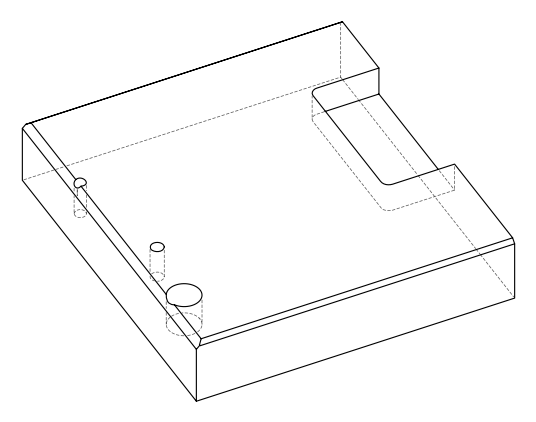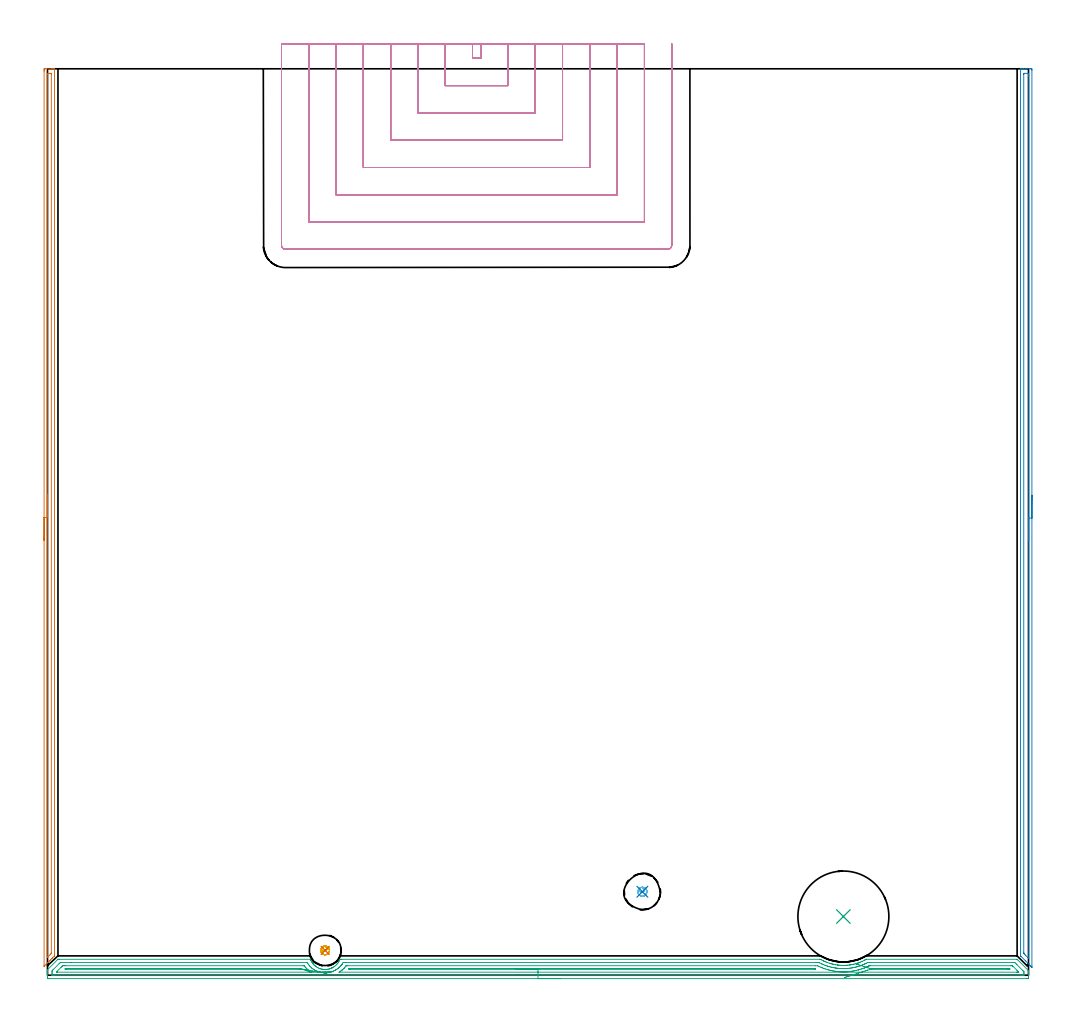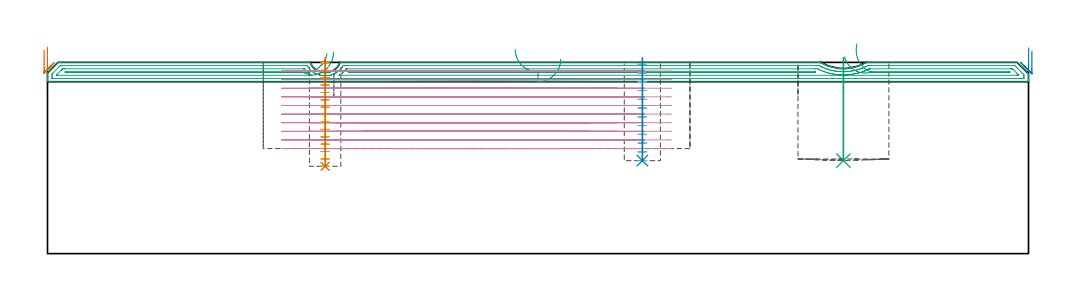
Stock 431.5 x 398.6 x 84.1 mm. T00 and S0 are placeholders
(PLAN: 9 operations, 6 tool changes, 84.4 min)
(1 AREA_MILL | FG_CHAMFER_SURFACE | UGT0205_001 | 6.46 min | 4207 mm3)
(2 AREA_MILL_1 | FG_CHAMFER_SURFACE_1 | UGT0205_001 | 6.47 min | 4981 mm3)
(3 AREA_MILL_2 | FG_CHAMFER_SURFACE_2 | UGT0205_001 | 13.79 min | 15438 mm3)
(4 MILL_SLOT | SLOT_PARTIAL_RECTANGULAR | NXT0201_012 | Follow Part, ap 4, ae 75% | 55.05 min | 619967 mm3)
(5 MILL_BLIND_HOLE_FROM_SOLID_MATERIAL | STEP1POCKET | UGT0201_128 | Spiral | 1.15 min | 6715 mm3)
(6 MILL_BLIND_HOLE_FROM_SOLID_MATERIAL_1 | STEP1POCKET_1 | NXT0201_011 | Spiral | 0.92 min | 8598 mm3)
(7 BORE_BLIND_HOLE | STEP1POCKET | UGT0332_073 | 0.19 min | 42 mm3)
(8 BORE_BLIND_HOLE_1 | STEP1POCKET_1 | UGT0332_074 | 0.18 min | 0 mm3)
(9 INDEXABLE_INSERT_DRILL_BLIND_HOLE_FROM_SOLID | STEP1POCKET_2 | NXT0302_035 | 0.18 min | 53628 mm3)
(TOOL UGT0205_001 | Chamfer Mill 20 x 3 x 45 deg. | D20 FL50 Z2)
(TOOL NXT0201_012 | ENDMILL 16mm [2P460-1600-NA 1630] | D16 FL38 Z6)
(TOOL UGT0201_128 | Carbide End Mill 10.0 | D10 FL15 Z4)
(TOOL NXT0201_011 | ENDMILL 12mm [2P460-1200-NA 1630] | D12 FL38 Z6)
(TOOL UGT0332_073 | 13.8 mm Rough Boring Bar | D13.8)
(TOOL UGT0332_074 | 15.8 mm Rough Boring Bar | D15.8)
(TOOL NXT0302_035 | Index. Insert Drill 40mm [880-D4000L40-05] | D40 PA176 FL200 Z2)
(OP 1 AREA_MILL)
G17 G21 G94 G90
T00 M6
G54
G17 G0 G90 X-1.5 Y191.25 S1061 M3
G43 Z94.1 H0
Z89.5
G94 G1 Y191.288 Z88.628 F250.
Y191.402 Z87.763
Y191.591 Z86.912
Y191.853 Z86.08
Y192.187 Z85.274
Y192.59 Z84.5
Y193.058 Z83.764
Y193.59 Z83.072
Y194.179 Z82.429
Y194.822 Z81.84
Y195.514 Z81.308
Y196.25 Z80.84
Y197.024 Z80.437
Y197.83 Z80.103
Y198.662 Z79.841
Y199.514 Z79.652
Y200.378 Z79.538
Y201.25 Z79.5
Y397.607
X-1.499 Y397.97 Z79.501
X-1.494 Y398.495 Z79.503
X-1.491 Y398.592 Z79.505
X-0.974 Y398.6 Z80.022
X1.687 Z82.682
X2.411 Z83.411
X2.67 Z83.67
X3.067 Y398.593 Z84.059
X3.097 Y398.59 Z84.088
X3.1 Y398.417 Z84.1
Y9.001
X3.101 Y8.505 Z84.081
X3.029 Y8.428 Z84.027
X2.259 Y7.659 Z83.259
X1.982 Y7.38 Z82.977
X1.285 Y6.685 Z82.285
X0.92 Y6.318 Z81.916
X0.368 Y5.768 Z81.367
X0.026 Y5.424 Z81.022
X-0.549 Y4.851 Z80.45
X-1.317 Y4.083 Z79.681
X-1.417 Y3.986 Z79.581
X-1.492 Y3.916 Z79.506
X-1.498 Y4.042 Z79.502
X-1.499 Y4.083 Z79.501
X-1.5 Y201.25 Z79.5
X-0.086 Z80.914
X-0.085 Y396.405 Z80.915
X-0.083 Y396.517 Z80.917
X-0.081 Y396.571 Z80.919
X-0.079 Y396.59 Z80.921
X-0.029 Y396.592 Z80.971
X0.387 Y396.599 Z81.387
X0.8 Y396.6 Z81.8
X1.273 Z82.273
X1.542 Y396.596 Z82.542
X1.661 Y396.592 Z82.661
X1.679 Y396.59 Z82.679
X1.681 Y396.571 Z82.681
X1.684 Y396.517 Z82.684
X1.685 Y396.405 Z82.685
X1.686 Y396.183 Z82.686
Y9.896
X1.683 Y9.672 Z82.683
X1.679 Y9.561 Z82.679
X1.677 Y9.538 Z82.677
X1.661 Y9.518 Z82.661
X1.627 Y9.48 Z82.627
X1.42 Y9.27 Z82.42
X1.151 Y9.001 Z82.151
X0.084 Y7.935 Z81.084
X-0.023 Y7.833 Z80.977
X-0.057 Y7.804 Z80.943
X-0.079 Y7.79 Z80.921
X-0.081 Y7.885 Z80.919
X-0.086 Y8.105 Z80.914
Y201.25
Y202.122 Z80.952
Y202.986 Z81.066
Y203.838 Z81.255
Y204.67 Z81.517
Y205.476 Z81.851
Y206.25 Z82.254
Y206.986 Z82.723
Y207.678 Z83.254
Y208.321 Z83.843
Y208.91 Z84.486
Y209.442 Z85.178
Y209.91 Z85.914
Y210.313 Z86.688
Y210.647 Z87.494
Y210.909 Z88.326
Y211.098 Z89.178
Y211.212 Z90.043
Y211.25 Z90.914
G0 Z94.1
M5
M2
(OP 2 AREA_MILL_1)
G17 G21 G94 G90
T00 M6
G54
G17 G0 G90 X432.9 Y211.05 S1061 M3
G43 Z94.1 H0
Z89.1
G94 G1 Y211.012 Z88.228 F250.
Y210.898 Z87.363
Y210.709 Z86.512
Y210.447 Z85.68
Y210.113 Z84.874
Y209.71 Z84.1
Y209.242 Z83.364
Y208.71 Z82.672
Y208.121 Z82.029
Y207.478 Z81.44
Y206.786 Z80.908
Y206.05 Z80.44
Y205.276 Z80.037
Y204.47 Z79.703
Y203.638 Z79.441
Y202.787 Z79.252
Y201.922 Z79.138
Y201.05 Z79.1
Y3.634
X432.899 Y3.6 Z79.099
X432.893 Y3.508 Z79.096
X432.88 Y3.515 Z79.109
X432.731 Y3.668 Z79.267
X432.58 Y3.818 Z79.415
X432.437 Y3.962 Z79.561
X432.284 Y4.115 Z79.714
X432.144 Y4.254 Z79.852
X430.051 Y6.348 Z81.947
X428.104 Y8.296 Z83.896
X427.935 Y8.467 Z84.061
X427.904 Y8.506 Z84.09
X427.9 Y8.581 Z84.1
Y398.432
X427.902 Y398.59 Z84.088
X428.018 Y398.596 Z83.974
X428.141 Y398.6 Z83.858
X428.434 Z83.565
X429.092 Z82.903
X430.293 Z81.704
X430.836 Z81.158
X432.309 Z79.687
X432.58 Y398.596 Z79.416
X432.893 Y398.59 Z79.103
X432.897 Y398.309 Z79.101
X432.899 Y397.985
X432.9 Y201.05 Z79.1
X431.486 Z80.514
Y7.915
X431.485 Y7.688 Z80.515
X431.482 Y7.5 Z80.518
X431.479 Y7.407 Z80.521
X431.476 Y7.386 Z80.524
X431.449 Y7.411 Z80.551
X431.164 Y7.688 Z80.836
X429.964 Y8.886 Z82.036
X429.378 Y9.474 Z82.622
X429.338 Y9.519 Z82.662
X429.321 Y9.542 Z82.679
X429.319 Y9.558 Z82.681
X429.316 Y9.64 Z82.684
X429.315 Y9.807 Z82.685
X429.314 Y10.139 Z82.686
X429.315 Y396.199 Z82.685
X429.317 Y396.531 Z82.683
X429.319 Y396.572 Z82.681
X429.32 Y396.585 Z82.68
X429.338 Y396.59 Z82.662
X429.442 Y396.596 Z82.558
X429.573 Y396.599 Z82.427
X430.836 Y396.6 Z81.164
X431.318 Y396.598 Z80.682
X431.447 Y396.593 Z80.553
X431.471 Y396.591 Z80.529
X431.479 Y396.548 Z80.521
X431.482 Y396.43 Z80.518
X431.484 Y396.199 Z80.516
X431.486 Y395.533 Z80.514
Y395.306
Y201.05
Y200.178 Z80.552
Y199.314 Z80.666
Y198.462 Z80.855
Y197.63 Z81.117
Y196.824 Z81.451
Y196.05 Z81.854
Y195.314 Z82.323
Y194.622 Z82.854
Y193.979 Z83.443
Y193.39 Z84.086
Y192.859 Z84.778
Y192.39 Z85.514
Y191.987 Z86.288
Y191.653 Z87.094
Y191.391 Z87.926
Y191.202 Z88.778
Y191.088 Z89.643
Y191.05 Z90.514
G0 Z94.1
M5
M2
(OP 3 AREA_MILL_2)
G17 G21 G94 G90
T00 M6
G54
G17 G0 G90 X225.7 Y-1.5 S1061 M3
G43 Z94.1 H0
Z85.6
G94 G1 X225.662 Z84.728 F250.
X225.548 Z83.864
X225.359 Z83.012
X225.097 Z82.18
X224.763 Z81.374
X224.36 Z80.6
X223.892 Z79.864
X223.36 Z79.172
X222.771 Z78.529
X222.128 Z77.94
X221.436 Z77.408
X220.7 Z76.94
X219.926 Z76.537
X219.12 Z76.203
X218.288 Z75.941
X217.437 Z75.752
X216.572 Z75.638
X215.7 Z75.6
X0.631
X0.302 Y-1.497 Z75.601
X0.01 Y-1.493 Z75.603
X0. Y-1.176 Z75.919
Y-0.919 Z76.177
Y-0.303 Z76.791
Y0.211 Z77.307
Y0.569 Z77.665
Y1.083 Z78.179
Y1.441 Z78.536
Y2.213 Z79.311
Y2.263 Z79.361
X0.001 Y2.314 Z79.411
X0.004 Y2.394 Z79.489
X0.035 Y2.436 Z79.533
X4.583 Y6.983 Z84.083
X4.605 Y6.993 Z84.093
X4.628 Y6.999 Z84.099
X5.102 Y7. Z84.1
X115.543
X115.623 Y6.996 Z84.089
X115.66 Y6.926 Z84.021
X115.668 Y6.909 Z84.005
X115.773 Y6.67 Z83.77
X115.84 Y6.516 Z83.616
X115.974 Y6.239 Z83.339
X116.034 Y6.117 Z83.216
X116.082 Y6.032 Z83.132
X116.226 Y5.803 Z82.902
X116.367 Y5.58 Z82.678
X116.586 Y5.27 Z82.368
X116.677 Y5.142 Z82.24
X116.799 Y4.987 Z82.087
X116.848 Y4.931 Z82.03
X116.928 Y4.838 Z81.937
X117.117 Y4.64 Z81.739
X117.214 Y4.539 Z81.638
X117.412 Y4.349 Z81.448
X117.515 Y4.25 Z81.349
X117.743 Y4.059 Z81.158
X117.822 Y3.992 Z81.092
X118.263 Y3.679 Z80.779
X118.716 Y3.39 Z80.488
X118.768 Y3.36 Z80.458
X119.185 Y3.156 Z80.256
X119.567 Y2.994 Z80.09
X119.609 Y2.975 Z80.072
X119.737 Y2.93 Z80.029
X119.839 Y2.895 Z79.993
X120.014 Y2.837 Z79.93
X120.054 Y2.823 Z79.917
X120.503 Y2.698 Z79.793
X120.826 Y2.632 Z79.73
X120.949 Y2.606 Z79.705
X121.114 Y2.584 Z79.682
X121.247 Y2.567 Z79.663
X121.356 Y2.554 Z79.646
X121.397 Y2.548 Z79.641
X121.832 Y2.515 Z79.611
X121.844 Z79.609
X121.872 Z79.607
X121.933 Y2.516 Z79.606
X122.003 Y2.515 Z79.605
X122.084 Z79.602
X122.25 Y2.513 Z79.604
X122.291 Y2.512 Z79.606
X122.453 Y2.52 Z79.619
X122.738 Y2.539 Z79.637
X123.144 Y2.592 Z79.688
X123.185 Y2.596 Z79.694
X123.633 Y2.682 Z79.781
X124.038 Y2.789 Z79.886
X124.079 Y2.799 Z79.896
X124.36 Y2.895 Z79.993
X124.486 Y2.94 Z80.034
X124.529 Y2.954 Z80.049
X124.654 Y3.005 Z80.102
X124.933 Y3.121 Z80.217
X124.973 Y3.137 Z80.234
X125.073 Y3.186 Z80.283
X125.208 Y3.253 Z80.349
X125.409 Y3.351 Z80.451
X125.426 Y3.359 Z80.459
X125.866 Y3.627 Z80.727
X126.284 Y3.929 Z81.025
X126.688 Y4.251 Z81.349
X126.76 Y4.316 Z81.415
X127.154 Y4.719 Z81.815
X127.168 Y4.735 Z81.832
X127.285 Y4.868 Z81.968
X127.522 Y5.142 Z82.24
X127.654 Y5.309 Z82.408
X127.893 Y5.666 Z82.765
X128.112 Y6.032 Z83.132
X128.237 Y6.277 Z83.377
X128.338 Y6.474 Z83.573
X128.387 Y6.586 Z83.684
X128.427 Y6.676 Z83.771
X128.51 Y6.86 Z83.96
X128.548 Y6.947 Z84.046
X128.576 Y6.993 Z84.092
X129.404 Y7. Z84.1
X339.555
X339.966 Y6.994 Z84.092
X340.06 Y6.948 Z84.045
X340.254 Y6.84 Z83.939
X340.394 Y6.763 Z83.86
X341.045 Y6.431 Z83.527
X341.133 Y6.385 Z83.484
X341.262 Y6.319 Z83.418
X341.288 Y6.306 Z83.404
X341.343 Y6.281 Z83.377
X341.864 Y6.033 Z83.132
X341.931 Y6.003 Z83.102
X342.022 Y5.962 Z83.061
X342.182 Y5.896 Z82.992
X342.724 Y5.685 Z82.784
X343.076 Y5.549 Z82.647
X343.97 Y5.236 Z82.336
X344.268 Y5.141 Z82.241
X344.32 Y5.126 Z82.226
X344.565 Y5.056 Z82.155
X344.863 Y4.978 Z82.073
X345.223 Y4.893 Z81.99
X345.368 Y4.861 Z81.953
X345.533 Y4.822 Z81.914
X345.757 Y4.769 Z81.861
X346.651 Y4.595 Z81.691
X347.473 Y4.472 Z81.569
X347.545 Y4.462 Z81.558
X347.603 Y4.457 Z81.551
X348.026 Y4.414 Z81.509
X348.439 Y4.374 Z81.466
X349.333 Y4.32 Z81.411
X349.392 Y4.319 Z81.409
X349.543 Y4.315 Z81.406
X349.78 Y4.307 Z81.403
X350.227 Y4.306 Z81.404
X350.483 Y4.312 Z81.407
X350.674 Y4.316 Z81.413
X350.964 Y4.331 Z81.426
X351.121 Y4.339 Z81.433
X351.18 Y4.345 Z81.437
X351.498 Y4.37 Z81.466
X352.015 Y4.414 Z81.508
X352.791 Y4.51 Z81.607
X352.908 Y4.526 Z81.62
X352.969 Y4.537 Z81.629
X353.684 Y4.655 Z81.753
X353.802 Y4.675 Z81.772
X353.863 Y4.689 Z81.785
X354.299 Y4.784 Z81.882
X354.696 Y4.872 Z81.968
X355.59 Y5.1 Z82.199
X355.652 Y5.118 Z82.217
X355.732 Y5.142 Z82.24
X356.28 Y5.324 Z82.421
X356.484 Y5.393 Z82.487
X356.546 Y5.416 Z82.509
X356.711 Y5.475 Z82.573
X356.814 Y5.513 Z82.611
X356.993 Y5.581 Z82.674
X357.231 Y5.667 Z82.764
X357.378 Y5.722 Z82.818
X358.135 Y6.032 Z83.132
X358.272 Y6.096 Z83.193
X359.165 Y6.534 Z83.632
X359.465 Y6.693 Z83.792
X359.599 Y6.766 Z83.861
X359.899 Y6.925 Z84.021
X359.961 Y6.959 Z84.056
X360.039 Y6.996 Z84.089
X360.123 Y7. Z84.1
X426.298
X426.394 Y6.996 Z84.089
X426.445 Y6.953 Z84.049
X426.669 Y6.731 Z83.83
X431.216 Y2.185 Z79.282
X431.353 Y2.047 Z79.145
X431.39 Y1.999 Z79.096
X431.4 Y1.956 Z79.054
Y1.917 Z79.016
Y1.285 Z78.385
Y0.569 Z77.664
Y-0.662 Z76.435
X431.394 Y-1.176 Z75.919
X431.39 Y-1.493 Z75.603
X431.098 Y-1.497 Z75.601
X430.769 Y-1.5 Z75.6
X215.7
Y-0.086 Z77.014
X3.09
X2.419 Y-0.084 Z77.016
X2.193 Y-0.083 Z77.017
X2.061 Y-0.079 Z77.021
X2.009 Y-0.072 Z77.028
X2.007 Y-0.043 Z77.057
X2.002 Y0.104 Z77.204
X2. Y0.569 Z77.669
Y0.978 Z78.078
X2.003 Y1.441 Z78.541
X2.009 Y1.842 Z78.942
X2.019 Y1.957 Z79.057
X2.382 Y2.332 Z79.432
X5.102 Y5.052 Z82.152
X5.488 Y5.427 Z82.527
X5.665 Y5.579 Z82.679
X5.996 Y5.583 Z82.683
X6.22 Y5.585 Z82.685
X10.432 Y5.586 Z82.686
X114.034 Y5.585 Z82.685
X114.118 Y5.583 Z82.683
X114.158 Y5.581 Z82.681
X114.174 Y5.578 Z82.678
X114.202 Y5.545 Z82.645
X114.6 Y4.931 Z82.031
X115.096 Y4.259 Z81.359
X115.27 Y4.059 Z81.159
X115.619 Y3.697 Z80.797
X115.99 Y3.346 Z80.446
X116.176 Y3.186 Z80.286
X116.378 Y3.024 Z80.124
X116.575 Y2.882 Z79.982
X116.884 Y2.664 Z79.764
X117.431 Y2.314 Z79.414
X117.779 Y2.132 Z79.232
X118.151 Y1.951 Z79.051
X118.673 Y1.732 Z78.832
X119.548 Y1.441 Z78.541
X119.567 Y1.436 Z78.536
X119.575 Y1.434 Z78.534
X119.858 Y1.364 Z78.464
X120.084 Y1.317 Z78.417
X120.461 Y1.242 Z78.342
X120.705 Y1.204 Z78.304
X121.059 Y1.158 Z78.258
X121.356 Y1.133 Z78.233
X121.697 Y1.108 Z78.208
X122.25 Y1.102 Z78.202
X122.584 Y1.115 Z78.215
X123.144 Y1.16 Z78.26
X123.4 Y1.192 Z78.292
X123.698 Y1.235 Z78.335
X124.038 Y1.299 Z78.399
X124.159 Y1.324 Z78.424
X124.653 Y1.441 Z78.541
X124.872 Y1.501 Z78.601
X124.898 Y1.509 Z78.609
X124.933 Y1.52 Z78.62
X125.527 Y1.734 Z78.834
X125.827 Y1.859 Z78.959
X126.149 Y2. Z79.1
X126.721 Y2.284 Z79.384
X126.741 Y2.294 Z79.394
X126.773 Y2.314 Z79.414
X127.283 Y2.638 Z79.738
X127.616 Y2.874 Z79.974
X127.796 Y3.011 Z80.111
X128.017 Y3.186 Z80.286
X128.283 Y3.408 Z80.508
X128.51 Y3.625 Z80.725
X128.725 Y3.849 Z80.949
X128.918 Y4.059 Z81.159
X129.141 Y4.315 Z81.415
X129.404 Y4.634 Z81.734
X129.528 Y4.81 Z81.91
X129.608 Y4.931 Z82.031
X130.015 Y5.573 Z82.673
X130.048 Y5.579 Z82.679
X130.131 Y5.582 Z82.682
X130.298 Y5.584 Z82.684
X130.522 Y5.585 Z82.685
X131.193 Y5.586 Z82.686
X337.989
X338.661 Y5.585 Z82.685
X338.886 Y5.583 Z82.683
X339.218 Y5.579 Z82.679
X339.305 Y5.565 Z82.665
X339.4 Y5.52 Z82.62
X339.555 Y5.445 Z82.545
X340.309 Y5.067 Z82.167
X340.485 Y4.984 Z82.084
X340.601 Y4.931 Z82.031
X341.343 Y4.615 Z81.715
X341.892 Y4.396 Z81.496
X342.238 Y4.266 Z81.366
X342.327 Y4.233 Z81.333
X342.826 Y4.059 Z81.159
X343.132 Y3.956 Z81.056
X343.29 Y3.905 Z81.005
X344.026 Y3.695 Z80.795
X344.53 Y3.567 Z80.667
X344.92 Y3.475 Z80.575
X345.053 Y3.445 Z80.545
X345.756 Y3.301 Z80.401
X345.815 Y3.29 Z80.39
X346.397 Y3.186 Z80.286
X346.709 Y3.14 Z80.24
X346.765 Y3.131 Z80.231
X347.22 Y3.072 Z80.172
X347.603 Y3.029 Z80.129
X347.783 Y3.011 Z80.111
X348.497 Y2.954 Z80.054
X348.753 Y2.936 Z80.036
X349.392 Y2.906 Z80.006
X349.686 Y2.899 Z79.999
X350.286 Y2.898 Z79.998
X350.575 Y2.904 Z80.004
X351.18 Y2.929 Z80.029
X351.428 Y2.944 Z80.044
X352.075 Y2.996 Z80.096
X352.252 Y3.013 Z80.113
X352.969 Y3.096 Z80.196
X353.05 Y3.107 Z80.207
X353.601 Y3.186 Z80.286
X353.888 Y3.235 Z80.335
X354.308 Y3.313 Z80.413
X354.656 Y3.383 Z80.483
X354.757 Y3.405 Z80.505
X355.3 Y3.529 Z80.629
X355.652 Y3.616 Z80.716
X356.009 Y3.71 Z80.81
X356.546 Y3.857 Z80.957
X356.703 Y3.905 Z81.005
X357.177 Y4.059 Z81.159
X357.401 Y4.135 Z81.235
X357.44 Y4.148 Z81.248
X358.02 Y4.365 Z81.465
X358.334 Y4.485 Z81.585
X358.658 Y4.615 Z81.715
X359.229 Y4.851 Z81.951
X359.285 Y4.876 Z81.976
X359.405 Y4.931 Z82.031
X359.883 Y5.165 Z82.265
X360.123 Y5.284 Z82.384
X360.691 Y5.566 Z82.666
X361.017 Y5.579 Z82.679
X361.244 Y5.582 Z82.682
X361.911 Y5.585 Z82.685
X362.134 Y5.586 Z82.686
X425.068 Y5.585 Z82.685
X425.236 Y5.584 Z82.684
X425.319 Y5.581 Z82.681
X425.357 Y5.579 Z82.679
X425.404 Y5.539 Z82.639
X426.018 Y4.931 Z82.031
X426.298 Y4.652 Z81.752
X428.981 Y1.968 Z79.068
X429.243 Y1.7 Z78.8
X429.37 Y1.569 Z78.669
X429.39 Y1.441 Z78.541
X429.397 Y1.035 Z78.135
X429.399 Y0.569 Z77.669
Y0.161 Z77.261
X429.394 Y0.024 Z77.124
X429.39 Y-0.078 Z77.022
X429.316 Y-0.08 Z77.02
X428.981 Y-0.084 Z77.016
X428.757 Y-0.085 Z77.015
X428.087 Y-0.086 Z77.014
X215.7
Y1.328 Z78.428
X128.394 Y1.329 Z78.429
X128.317 Y1.331 Z78.431
X128.257 Y1.335 Z78.435
X128.247 Y1.337 Z78.437
X128.286 Y1.364 Z78.464
X128.402 Y1.441 Z78.541
X128.467 Y1.483 Z78.583
X128.51 Y1.512 Z78.612
X128.988 Y1.847 Z78.947
X129.404 Y2.156 Z79.256
X129.493 Y2.227 Z79.327
X129.597 Y2.314 Z79.414
X129.965 Y2.639 Z79.739
X130.298 Y2.964 Z80.064
X130.408 Y3.079 Z80.179
X130.506 Y3.186 Z80.286
X130.821 Y3.548 Z80.648
X131.193 Y3.994 Z81.094
X131.313 Y4.149 Z81.249
X131.349 Y4.165 Z81.265
X131.47 Y4.168 Z81.268
X131.624 Y4.17 Z81.27
X131.855 Y4.171 Z81.271
X131.971
X337.651
X337.766
X338.552 Y4.164 Z81.264
X338.661 Y4.153 Z81.253
X338.862 Y4.059 Z81.159
X339.555 Y3.732 Z80.832
X340.169 Y3.459 Z80.559
X340.449 Y3.346 Z80.446
X340.853 Y3.186 Z80.286
X341.343 Y3.004 Z80.104
X341.64 Y2.897 Z79.997
X342.238 Y2.694 Z79.794
X342.976 Y2.466 Z79.566
X343.132 Y2.422 Z79.522
X343.531 Y2.314 Z79.414
X344.026 Y2.194 Z79.294
X344.188 Y2.156 Z79.256
X344.92 Y2.004 Z79.104
X345.32 Y1.924 Z79.024
X345.815 Y1.838 Z78.938
X346.397 Y1.745 Z78.845
X346.709 Y1.702 Z78.802
X347.421 Y1.62 Z78.72
X347.603 Y1.602 Z78.702
X348.401 Y1.536 Z78.636
X348.497 Y1.53 Z78.63
X349.345 Y1.487 Z78.587
X350.286 Y1.479 Z78.579
X351.116 Y1.504 Z78.604
X351.18 Y1.508 Z78.608
X351.952 Y1.561 Z78.661
X352.075 Y1.571 Z78.671
X352.765 Y1.64 Z78.74
X352.969 Y1.663 Z78.763
X353.556 Y1.741 Z78.841
X353.863 Y1.786 Z78.886
X354.327 Y1.861 Z78.961
X354.757 Y1.935 Z79.035
X355.079 Y2. Z79.1
X355.652 Y2.122 Z79.222
X355.811 Y2.158 Z79.258
X356.459 Y2.314 Z79.414
X356.528 Y2.331 Z79.431
X356.546 Y2.336 Z79.436
X357.223 Y2.526 Z79.626
X357.44 Y2.591 Z79.691
X357.897 Y2.741 Z79.841
X358.334 Y2.888 Z79.988
X358.558 Y2.968 Z80.068
X359.158 Y3.186 Z80.286
X359.209 Y3.205 Z80.305
X359.229 Y3.213 Z80.313
X359.837 Y3.465 Z80.565
X360.123 Y3.586 Z80.686
X360.456 Y3.734 Z80.834
X361.017 Y3.999 Z81.099
X361.14 Y4.059 Z81.159
X361.295 Y4.13 Z81.23
X361.35 Y4.155 Z81.255
X361.449 Y4.164 Z81.264
X361.68 Y4.169 Z81.269
X361.796 Y4.171 Z81.271
X423.615
X423.731 Y4.17 Z81.27
X423.962 Y4.164 Z81.264
X424.336 Y4.153 Z81.253
X424.438 Y4.059 Z81.159
X424.509 Y3.99 Z81.09
X426.298 Y2.203 Z79.303
X427.051 Y1.441 Z78.541
X427.147 Y1.342 Z78.442
X426.761 Y1.334 Z78.434
X426.53 Y1.33 Z78.43
X426.414 Y1.329 Z78.429
X426.298 Y1.328 Z78.428
X215.7
Y2.743 Z79.843
X132.981
X132.54 Y2.745 Z79.845
X132.528 Y2.746 Z79.846
X132.519 Y2.749 Z79.849
X132.533 Y2.751 Z79.851
X132.966 Y2.757 Z79.857
X132.981
X337.312
X337.751 Y2.756 Z79.856
X337.766 Y2.755 Z79.855
X337.808 Y2.749 Z79.849
X337.781 Y2.745 Z79.845
X337.766 Y2.744 Z79.844
X337.327 Y2.743 Z79.843
X215.7
X214.828 Z79.881
X213.964 Z79.995
X213.112 Z80.183
X212.28 Z80.446
X211.474 Z80.78
X210.7 Z81.182
X209.964 Z81.651
X209.272 Z82.182
X208.629 Z82.772
X208.04 Z83.415
X207.509 Z84.107
X207.04 Z84.843
X206.637 Z85.616
X206.303 Z86.422
X206.041 Z87.254
X205.852 Z88.106
X205.738 Z88.971
X205.7 Z89.843
G0 Z94.1
X350.448 Y-1.046
Z86.507
G1 X350.724 Y-0.958 Z85.684
X351.068 Y-0.848 Z84.89
X351.476 Y-0.718 Z84.13
X351.946 Y-0.568 Z83.41
X352.473 Y-0.399 Z82.736
X353.055 Y-0.213 Z82.113
X353.686 Y-0.012 Z81.546
X354.362 Y0.204 Z81.038
X355.078 Y0.433 Z80.594
X355.827 Y0.672 Z80.217
X356.605 Y0.92 Z79.911
X357.406 Y1.176 Z79.677
X358.223 Y1.437 Z79.516
X359.05 Y1.701 Z79.432
X359.881 Y1.967 Z79.423
X360.709 Y2.231 Z79.49
X361.529 Y2.493 Z79.633
X362.334 Y2.75 Z79.85
X362.352 Y2.756 Z79.856
X363.245 Y2.757 Z79.857
X422.706
X423.162 Y2.756 Z79.856
X423.175 Y2.754 Z79.854
X423.181 Y2.75 Z79.85
X423.173 Y2.745 Z79.845
X423.161 Y2.744 Z79.844
X422.721 Y2.743 Z79.843
X422.281
X362.366
X362.351 Y2.744 Z79.844
X362.334 Y2.75 Z79.85
X361.552 Y3.003 Z80.143
X360.798 Y3.247 Z80.506
X360.076 Y3.481 Z80.938
X359.393 Y3.702 Z81.433
X358.754 Y3.909 Z81.99
X358.163 Y4.101 Z82.603
X357.626 Y4.275 Z83.267
X357.145 Y4.43 Z83.978
X356.725 Y4.566 Z84.731
X356.37 Y4.681 Z85.519
X356.081 Y4.775 Z86.337
X355.861 Y4.846 Z87.178
X355.711 Y4.895 Z88.036
X355.634 Y4.92 Z88.905
X355.628 Y4.922 Z89.777
X355.695 Y4.9 Z90.647
X355.834 Y4.855 Z91.507
X356.043 Y4.787 Z92.351
G0 Z94.1
X125.714 Y1.559
Z88.661
G1 X125.695 Y1.558 Z87.789
X125.601 Y1.556 Z86.922
X125.431 Y1.553 Z86.066
X125.187 Y1.547 Z85.229
X124.871 Y1.54 Z84.415
X124.486 Y1.532 Z83.633
X124.033 Y1.522 Z82.887
X123.518 Y1.51 Z82.183
X122.943 Y1.497 Z81.527
X122.313 Y1.483 Z80.924
X121.633 Y1.468 Z80.377
X120.908 Y1.452 Z79.892
X120.144 Y1.435 Z79.472
X119.345 Y1.418 Z79.121
X118.52 Y1.399 Z78.84
X117.673 Y1.381 Z78.633
X116.811 Y1.361 Z78.5
X115.94 Y1.342 Z78.442
X115.559 Y1.334 Z78.434
X115.328 Y1.33 Z78.43
X115.211 Y1.329 Z78.429
X115.096
X4.323
X4.208 Y1.33 Z78.43
X4.092 Y1.333 Z78.433
X4.023 Y1.335 Z78.435
X4.01 Y1.375 Z78.475
X4.009 Y1.441 Z78.541
X4.01 Y1.49 Z78.59
X4.037 Y1.526 Z78.626
X4.075 Y1.57 Z78.67
X4.208 Y1.708 Z78.808
X5.996 Y3.497 Z80.597
X6.281 Y3.78 Z80.88
X6.565 Y4.059 Z81.159
X6.672 Y4.161 Z81.261
X6.78 Y4.167 Z81.267
X6.891 Y4.169 Z81.269
X7.669 Y4.171 Z81.271
X7.785
X112.413
X112.529 Y4.17 Z81.27
X112.76 Y4.165 Z81.265
X112.891 Y4.16 Z81.26
X112.919 Y4.127 Z81.227
X112.974 Y4.059 Z81.159
X113.307 Y3.626 Z80.726
X113.691 Y3.186 Z80.286
X114.202 Y2.676 Z79.776
X114.604 Y2.314 Z79.414
X114.872 Y2.093 Z79.193
X115.096 Y1.929 Z79.029
X115.94 Y1.342 Z78.442
X111.553 Y2.749 Z79.849
X111.533 Y2.745 Z79.845
X111.519 Y2.744 Z79.844
X111.079 Y2.743 Z79.843
X110.64
X8.239
X7.8 Y2.745 Z79.845
X7.785 Y2.746 Z79.846
X7.764 Y2.752 Z79.852
X7.771 Y2.754 Z79.854
X7.785 Y2.755 Z79.855
X8.224 Y2.757 Z79.857
X111.064
X111.504 Y2.756 Z79.856
X111.519 Y2.755 Z79.855
X111.553 Y2.749 Z79.849
X112.405 Y2.599 Z79.738
X113.264 Y2.448 Z79.703
X114.122 Y2.298 Z79.743
X114.974 Y2.148 Z79.86
X115.812 Y2.001 Z80.052
X116.631 Y1.857 Z80.317
X117.423 Y1.718 Z80.653
X118.184 Y1.584 Z81.058
X118.907 Y1.457 Z81.529
X119.587 Y1.338 Z82.063
X120.219 Y1.227 Z82.654
X120.797 Y1.125 Z83.299
X121.318 Y1.033 Z83.993
X121.778 Y0.953 Z84.73
X122.172 Y0.884 Z85.505
X122.498 Y0.826 Z86.313
X122.754 Y0.781 Z87.145
X122.937 Y0.749 Z87.998
G0 Z94.1
M5
M2
(OP 4 MILL_SLOT)
G17 G21 G94 G90
T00 M6
G54
G17 G0 G90 X186.9 Y409.6 S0 M3
G43 Z94.1 H1
Z80.31
G94 G1 Y406.6 F250.
Y403.2 F500.
X190.5
Y406.6
Y409.6 F250.
X174.9
Y406.6
Y391.2 F500.
X202.5
Y406.6
Y409.6 F250.
X162.9
Y406.6
Y379.2 F500.
X214.5
Y406.6
Y409.6 F250.
X150.9
Y406.6
Y367.2 F500.
X226.5
Y406.6
Y409.6 F250.
X138.9
Y406.6
Y355.2 F500.
X238.5
Y406.6
Y409.6 F250.
X126.9
Y406.6
Y343.2 F500.
X250.5
Y406.6
Y409.6 F250.
X114.9
Y406.6
Y331.2 F500.
X262.5
Y406.6
Y409.6 F250.
X102.9
Y406.6
Y321. F500.
G3 X104.7 Y319.2 R1.8
G1 X272.7
G3 X274.5 Y321. R1.8
G1 Y406.6
Y409.6 F250.
G0 X186.9 Z76.52
G1 Y406.6
Y403.2 F500.
X190.5
Y406.6
Y409.6 F250.
X174.9
Y406.6
Y391.2 F500.
X202.5
Y406.6
Y409.6 F250.
X162.9
Y406.6
Y379.2 F500.
X214.5
Y406.6
Y409.6 F250.
X150.9
Y406.6
Y367.2 F500.
X226.5
Y406.6
Y409.6 F250.
X138.9
Y406.6
Y355.2 F500.
X238.5
Y406.6
Y409.6 F250.
X126.9
Y406.6
Y343.2 F500.
X250.5
Y406.6
Y409.6 F250.
X114.9
Y406.6
Y331.2 F500.
X262.5
Y406.6
Y409.6 F250.
X102.9
Y406.6
Y321. F500.
G3 X104.7 Y319.2 R1.8
G1 X272.7
G3 X274.5 Y321. R1.8
G1 Y406.6
Y409.6 F250.
G0 X186.9 Z72.73
G1 Y406.6
Y403.2 F500.
X190.5
Y406.6
Y409.6 F250.
X174.9
Y406.6
Y391.2 F500.
X202.5
Y406.6
Y409.6 F250.
X162.9
Y406.6
Y379.2 F500.
X214.5
Y406.6
Y409.6 F250.
X150.9
Y406.6
Y367.2 F500.
X226.5
Y406.6
Y409.6 F250.
X138.9
Y406.6
Y355.2 F500.
X238.5
Y406.6
Y409.6 F250.
X126.9
Y406.6
Y343.2 F500.
X250.5
Y406.6
Y409.6 F250.
X114.9
Y406.6
Y331.2 F500.
X262.5
Y406.6
Y409.6 F250.
X102.9
Y406.6
Y321. F500.
G3 X104.7 Y319.2 R1.8
G1 X272.7
G3 X274.5 Y321. R1.8
G1 Y406.6
Y409.6 F250.
G0 X186.9 Z68.94
G1 Y406.6
Y403.2 F500.
X190.5
Y406.6
Y409.6 F250.
X174.9
Y406.6
Y391.2 F500.
X202.5
Y406.6
Y409.6 F250.
X162.9
Y406.6
Y379.2 F500.
X214.5
Y406.6
Y409.6 F250.
X150.9
Y406.6
Y367.2 F500.
X226.5
Y406.6
Y409.6 F250.
X138.9
Y406.6
Y355.2 F500.
X238.5
Y406.6
Y409.6 F250.
X126.9
Y406.6
Y343.2 F500.
X250.5
Y406.6
Y409.6 F250.
X114.9
Y406.6
Y331.2 F500.
X262.5
Y406.6
Y409.6 F250.
X102.9
Y406.6
Y321. F500.
G3 X104.7 Y319.2 R1.8
G1 X272.7
G3 X274.5 Y321. R1.8
G1 Y406.6
Y409.6 F250.
G0 X186.9 Z65.15
G1 Y406.6
Y403.2 F500.
X190.5
Y406.6
Y409.6 F250.
X174.9
Y406.6
Y391.2 F500.
X202.5
Y406.6
Y409.6 F250.
X162.9
Y406.6
Y379.2 F500.
X214.5
Y406.6
Y409.6 F250.
X150.9
Y406.6
Y367.2 F500.
X226.5
Y406.6
Y409.6 F250.
X138.9
Y406.6
Y355.2 F500.
X238.5
Y406.6
Y409.6 F250.
X126.9
Y406.6
Y343.2 F500.
X250.5
Y406.6
Y409.6 F250.
X114.9
Y406.6
Y331.2 F500.
X262.5
Y406.6
Y409.6 F250.
X102.9
Y406.6
Y321. F500.
G3 X104.7 Y319.2 R1.8
G1 X272.7
G3 X274.5 Y321. R1.8
G1 Y406.6
Y409.6 F250.
G0 X186.9 Z61.36
G1 Y406.6
Y403.2 F500.
X190.5
Y406.6
Y409.6 F250.
X174.9
Y406.6
Y391.2 F500.
X202.5
Y406.6
Y409.6 F250.
X162.9
Y406.6
Y379.2 F500.
X214.5
Y406.6
Y409.6 F250.
X150.9
Y406.6
Y367.2 F500.
X226.5
Y406.6
Y409.6 F250.
X138.9
Y406.6
Y355.2 F500.
X238.5
Y406.6
Y409.6 F250.
X126.9
Y406.6
Y343.2 F500.
X250.5
Y406.6
Y409.6 F250.
X114.9
Y406.6
Y331.2 F500.
X262.5
Y406.6
Y409.6 F250.
X102.9
Y406.6
Y321. F500.
G3 X104.7 Y319.2 R1.8
G1 X272.7
G3 X274.5 Y321. R1.8
G1 Y406.6
Y409.6 F250.
G0 X186.9 Z57.57
G1 Y406.6
Y403.2 F500.
X190.5
Y406.6
Y409.6 F250.
X174.9
Y406.6
Y391.2 F500.
X202.5
Y406.6
Y409.6 F250.
X162.9
Y406.6
Y379.2 F500.
X214.5
Y406.6
Y409.6 F250.
X150.9
Y406.6
Y367.2 F500.
X226.5
Y406.6
Y409.6 F250.
X138.9
Y406.6
Y355.2 F500.
X238.5
Y406.6
Y409.6 F250.
X126.9
Y406.6
Y343.2 F500.
X250.5
Y406.6
Y409.6 F250.
X114.9
Y406.6
Y331.2 F500.
X262.5
Y406.6
Y409.6 F250.
X102.9
Y406.6
Y321. F500.
G3 X104.7 Y319.2 R1.8
G1 X272.7
G3 X274.5 Y321. R1.8
G1 Y406.6
Y409.6 F250.
G0 X186.9 Z53.78
G1 Y406.6
Y403.2 F500.
X190.5
Y406.6
Y409.6 F250.
X174.9
Y406.6
Y391.2 F500.
X202.5
Y406.6
Y409.6 F250.
X162.9
Y406.6
Y379.2 F500.
X214.5
Y406.6
Y409.6 F250.
X150.9
Y406.6
Y367.2 F500.
X226.5
Y406.6
Y409.6 F250.
X138.9
Y406.6
Y355.2 F500.
X238.5
Y406.6
Y409.6 F250.
X126.9
Y406.6
Y343.2 F500.
X250.5
Y406.6
Y409.6 F250.
X114.9
Y406.6
Y331.2 F500.
X262.5
Y406.6
Y409.6 F250.
X102.9
Y406.6
Y321. F500.
G3 X104.7 Y319.2 R1.8
G1 X272.7
G3 X274.5 Y321. R1.8
G1 Y406.6
Y409.6 F250.
G0 X186.9 Z49.99
G1 Y406.6
Y403.2 F500.
X190.5
Y406.6
Y409.6 F250.
X174.9
Y406.6
Y391.2 F500.
X202.5
Y406.6
Y409.6 F250.
X162.9
Y406.6
Y379.2 F500.
X214.5
Y406.6
Y409.6 F250.
X150.9
Y406.6
Y367.2 F500.
X226.5
Y406.6
Y409.6 F250.
X138.9
Y406.6
Y355.2 F500.
X238.5
Y406.6
Y409.6 F250.
X126.9
Y406.6
Y343.2 F500.
X250.5
Y406.6
Y409.6 F250.
X114.9
Y406.6
Y331.2 F500.
X262.5
Y406.6
Y409.6 F250.
X102.9
Y406.6
Y321. F500.
G3 X104.7 Y319.2 R1.8
G1 X272.7
G3 X274.5 Y321. R1.8
G1 Y406.6
Y409.6 F250.
G0 X186.9 Z46.2
G1 Y406.6
Y403.2 F500.
X190.5
Y406.6
Y409.6 F250.
X174.9
Y406.6
Y391.2 F500.
X202.5
Y406.6
Y409.6 F250.
X162.9
Y406.6
Y379.2 F500.
X214.5
Y406.6
Y409.6 F250.
X150.9
Y406.6
Y367.2 F500.
X226.5
Y406.6
Y409.6 F250.
X138.9
Y406.6
Y355.2 F500.
X238.5
Y406.6
Y409.6 F250.
X126.9
Y406.6
Y343.2 F500.
X250.5
Y406.6
Y409.6 F250.
X114.9
Y406.6
Y331.2 F500.
X262.5
Y406.6
Y409.6 F250.
X102.9
Y406.6
Y321. F500.
G3 X104.7 Y319.2 R1.8
G1 X272.7
G3 X274.5 Y321. R1.8
G1 Y406.6
Y409.6 F250.
G0 Z94.1
M5
M2
(OP 5 MILL_BLIND_HOLE_FROM_SOLID_MATERIAL)
G17 G21 G94 G90
T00 M6
G54
G17 G0 G90 X122.1 Y10.9 S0 M3
G43 Z94.1 H0
Z83.853
G94 G3 X122.639 Y12.261 R0.787 F250.
X120.715 Y12.201 R1.361
X120.799 Y9.515 R1.9
X120.715 Y12.201 R-1.9
X120.757 Y10.858 R0.95
X122.1 Y10.9 R0.95
G0 Z80.607
G3 X122.639 Y12.261 R0.787
X120.715 Y12.201 R1.361
X120.799 Y9.515 R1.9
X120.715 Y12.201 R-1.9
X120.757 Y10.858 R0.95
X122.1 Y10.9 R0.95
G0 Z77.36
G3 X122.639 Y12.261 R0.787
X120.715 Y12.201 R1.361
X120.799 Y9.515 R1.9
X120.715 Y12.201 R-1.9
X120.757 Y10.858 R0.95
X122.1 Y10.9 R0.95
G0 Z74.113
G3 X122.639 Y12.261 R0.787
X120.715 Y12.201 R1.361
X120.799 Y9.515 R1.9
X120.715 Y12.201 R-1.9
X120.757 Y10.858 R0.95
X122.1 Y10.9 R0.95
G0 Z70.867
G3 X122.639 Y12.261 R0.787
X120.715 Y12.201 R1.361
X120.799 Y9.515 R1.9
X120.715 Y12.201 R-1.9
X120.757 Y10.858 R0.95
X122.1 Y10.9 R0.95
G0 Z67.62
G3 X122.639 Y12.261 R0.787
X120.715 Y12.201 R1.361
X120.799 Y9.515 R1.9
X120.715 Y12.201 R-1.9
X120.757 Y10.858 R0.95
X122.1 Y10.9 R0.95
G0 Z64.373
G3 X122.639 Y12.261 R0.787
X120.715 Y12.201 R1.361
X120.799 Y9.515 R1.9
X120.715 Y12.201 R-1.9
X120.757 Y10.858 R0.95
X122.1 Y10.9 R0.95
G0 Z61.127
G3 X122.639 Y12.261 R0.787
X120.715 Y12.201 R1.361
X120.799 Y9.515 R1.9
X120.715 Y12.201 R-1.9
X120.757 Y10.858 R0.95
X122.1 Y10.9 R0.95
G0 Z57.88
G3 X122.639 Y12.261 R0.787
X120.715 Y12.201 R1.361
X120.799 Y9.515 R1.9
X120.715 Y12.201 R-1.9
X120.757 Y10.858 R0.95
X122.1 Y10.9 R0.95
G0 Z54.633
G3 X122.639 Y12.261 R0.787
X120.715 Y12.201 R1.361
X120.799 Y9.515 R1.9
X120.715 Y12.201 R-1.9
X120.757 Y10.858 R0.95
X122.1 Y10.9 R0.95
G0 Z51.387
G3 X122.639 Y12.261 R0.787
X120.715 Y12.201 R1.361
X120.799 Y9.515 R1.9
X120.715 Y12.201 R-1.9
X120.757 Y10.858 R0.95
X122.1 Y10.9 R0.95
G0 Z48.14
G3 X122.639 Y12.261 R0.787
X120.715 Y12.201 R1.361
X120.799 Y9.515 R1.9
X120.715 Y12.201 R-1.9
X120.757 Y10.858 R0.95
X122.1 Y10.9 R0.95
G0 Z44.893
G3 X122.639 Y12.261 R0.787
X120.715 Y12.201 R1.361
X120.799 Y9.515 R1.9
X120.715 Y12.201 R-1.9
X120.757 Y10.858 R0.95
X122.1 Y10.9 R0.95
G0 Z41.647
G3 X122.639 Y12.261 R0.787
X120.715 Y12.201 R1.361
X120.799 Y9.515 R1.9
X120.715 Y12.201 R-1.9
X120.757 Y10.858 R0.95
X122.1 Y10.9 R0.95
G0 Z38.4
G3 X122.639 Y12.261 R0.787
X120.715 Y12.201 R1.361
X120.799 Y9.515 R1.9
X120.715 Y12.201 R-1.9
X120.757 Y10.858 R0.95
X122.1 Y10.9 R0.95
G0 Z94.1
M5
M2
(OP 6 MILL_BLIND_HOLE_FROM_SOLID_MATERIAL_1)
G17 G21 G94 G90
T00 M6
G54
G17 G0 G90 X261.6 Y36.7 S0 M3
G43 Z94.1 H1
Z83.25
G94 G3 X262.341 Y37.909 R0.832 F250.
X260.715 Y38.437 R1.209
X259.863 Y35.815 R1.95
X260.715 Y38.437 R-1.95
X260.289 Y37.126 R0.975
X261.6 Y36.7 R0.975
G0 Z79.4
G3 X262.341 Y37.909 R0.832
X260.715 Y38.437 R1.209
X259.863 Y35.815 R1.95
X260.715 Y38.437 R-1.95
X260.289 Y37.126 R0.975
X261.6 Y36.7 R0.975
G0 Z75.55
G3 X262.341 Y37.909 R0.832
X260.715 Y38.437 R1.209
X259.863 Y35.815 R1.95
X260.715 Y38.437 R-1.95
X260.289 Y37.126 R0.975
X261.6 Y36.7 R0.975
G0 Z71.7
G3 X262.341 Y37.909 R0.832
X260.715 Y38.437 R1.209
X259.863 Y35.815 R1.95
X260.715 Y38.437 R-1.95
X260.289 Y37.126 R0.975
X261.6 Y36.7 R0.975
G0 Z67.85
G3 X262.341 Y37.909 R0.832
X260.715 Y38.437 R1.209
X259.863 Y35.815 R1.95
X260.715 Y38.437 R-1.95
X260.289 Y37.126 R0.975
X261.6 Y36.7 R0.975
G0 Z64.
G3 X262.341 Y37.909 R0.832
X260.715 Y38.437 R1.209
X259.863 Y35.815 R1.95
X260.715 Y38.437 R-1.95
X260.289 Y37.126 R0.975
X261.6 Y36.7 R0.975
G0 Z60.15
G3 X262.341 Y37.909 R0.832
X260.715 Y38.437 R1.209
X259.863 Y35.815 R1.95
X260.715 Y38.437 R-1.95
X260.289 Y37.126 R0.975
X261.6 Y36.7 R0.975
G0 Z56.3
G3 X262.341 Y37.909 R0.832
X260.715 Y38.437 R1.209
X259.863 Y35.815 R1.95
X260.715 Y38.437 R-1.95
X260.289 Y37.126 R0.975
X261.6 Y36.7 R0.975
G0 Z52.45
G3 X262.341 Y37.909 R0.832
X260.715 Y38.437 R1.209
X259.863 Y35.815 R1.95
X260.715 Y38.437 R-1.95
X260.289 Y37.126 R0.975
X261.6 Y36.7 R0.975
G0 Z48.6
G3 X262.341 Y37.909 R0.832
X260.715 Y38.437 R1.209
X259.863 Y35.815 R1.95
X260.715 Y38.437 R-1.95
X260.289 Y37.126 R0.975
X261.6 Y36.7 R0.975
G0 Z44.75
G3 X262.341 Y37.909 R0.832
X260.715 Y38.437 R1.209
X259.863 Y35.815 R1.95
X260.715 Y38.437 R-1.95
X260.289 Y37.126 R0.975
X261.6 Y36.7 R0.975
G0 Z40.9
G3 X262.341 Y37.909 R0.832
X260.715 Y38.437 R1.209
X259.863 Y35.815 R1.95
X260.715 Y38.437 R-1.95
X260.289 Y37.126 R0.975
X261.6 Y36.7 R0.975
G0 Z94.1
M5
M2
(OP 7 BORE_BLIND_HOLE)
G17 G21 G94 G90
T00 M6
G54
G17 G0 G90 X122.1 Y10.9 S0 M3
G43 Z94.1 H0
G94 G85 G98 Z38.4 F250. R86.1
G80
M5
M2
(OP 8 BORE_BLIND_HOLE_1)
G17 G21 G94 G90
T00 M6
G54
G17 G0 G90 X261.6 Y36.7 S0 M3
G43 Z94.1 H0
G94 G85 G98 Z40.9 F250. R86.1
G80
M5
M2
(OP 9 INDEXABLE_INSERT_DRILL_BLIND_HOLE_FROM_SOLID)
G17 G21 G94 G90
T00 M6
G54
G17 G0 G90 X350. Y25.8 S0 M3
G43 Z94.1 H1
G94 G81 G98 Z40.9 F250. R86.1
G80
M5
M2
